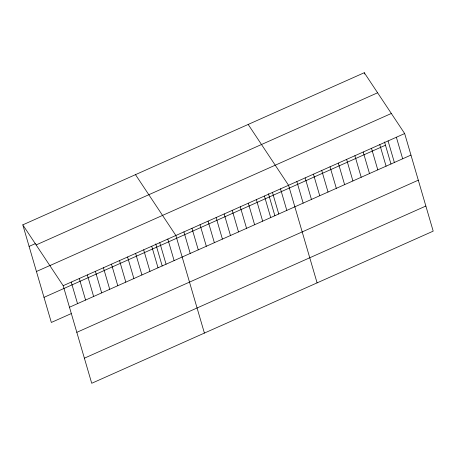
<?xml version="1.0" encoding="UTF-8"?>
<svg xmlns="http://www.w3.org/2000/svg" width="456" height="456" viewBox="0 0 456 456"><rect width="100%" height="100%" fill="white"/><g stroke="black" fill="none" stroke-linecap="round" stroke-linejoin="round"><path stroke-width="0.68" d="M22.8 224.859L364.281 72.715L404.66 133.545L433.2 231.141L91.719 383.285L63.179 285.69L22.8 224.859L51.34 322.455L71.153 313.631M29.098 246.4L35.289 243.641M36.127 244.935L377.608 92.785M36.44 271.502L50.063 265.432M49.852 265.614L391.333 113.47M63.179 285.69L404.66 133.545M43.998 297.358L385.48 145.213M69.477 307.236L410.959 155.086M76.819 332.333L418.3 180.183M84.383 358.188L425.858 206.044M248.178 124.442L288.557 185.273L317.097 282.868M135.489 174.648L175.868 235.484L204.408 333.079M396.367 137.239L402.665 158.779M388.073 140.932L394.372 162.478M364.281 72.715L364.675 74.06M384.533 141.981L390.986 164.035M379.78 144.626L386.078 166.172M371.486 148.325L377.79 169.866M363.193 152.019L369.497 173.559M354.899 155.713L361.203 177.259M346.611 159.406L352.91 180.952M338.318 163.105L344.616 184.646M330.024 166.799L336.323 188.339M321.731 170.493L328.029 192.039M313.437 174.186L319.736 195.732M305.144 177.886L311.442 199.426M296.85 181.579L303.149 203.119M280.508 188.858L286.807 210.404M272.46 192.443L278.758 213.989M268.43 193.709L274.882 215.768M264.412 196.034L270.71 217.575M256.363 199.62L262.662 221.16M248.309 203.205L254.613 224.745M240.261 206.79L246.559 228.336M232.212 210.376L238.511 231.922M224.164 213.967L230.462 235.507M216.115 217.552L222.414 239.092M208.067 221.137L214.366 242.677M200.019 224.722L206.317 246.268M191.965 228.308L198.269 249.854M183.916 231.893L190.215 253.439M167.819 239.069L174.118 260.61M159.771 242.655L166.07 264.195M155.741 243.92L162.194 265.973M151.723 246.24L158.021 267.786M143.674 249.825L149.973 271.371M135.62 253.411L141.924 274.957M127.572 257.002L133.876 278.542M119.523 260.587L125.822 282.127M111.475 264.172L117.773 285.712M103.426 267.757L109.725 289.303M95.378 271.343L101.677 292.889M87.33 274.934L93.628 296.474M79.281 278.519L85.58 300.059M71.227 282.104L77.531 303.645"/></g></svg>
